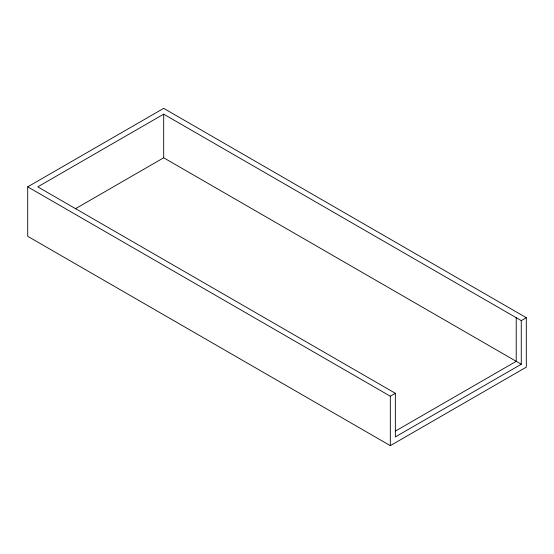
<?xml version="1.0" encoding="UTF-8"?>
<svg xmlns="http://www.w3.org/2000/svg" width="554" height="554" viewBox="0 0 554 554"><rect width="100%" height="100%" fill="white"/><g stroke="black" fill="none" stroke-linecap="round" stroke-linejoin="round"><path stroke-width="0.83" d="M27.7 186.857L163.679 108.349L526.3 317.705L526.3 367.143L390.321 445.651L27.7 236.295L27.7 186.857L390.321 396.214L395.355 393.305L395.355 436.926L521.266 364.234L521.266 320.614L163.679 114.166L37.776 186.857L395.355 393.305M75.247 208.844L163.679 157.786L521.266 364.234M521.266 320.614L526.3 317.705M395.563 430.991L516.224 361.326L516.224 317.705M390.321 396.214L390.321 445.651M163.679 114.166L163.679 157.786"/></g></svg>
